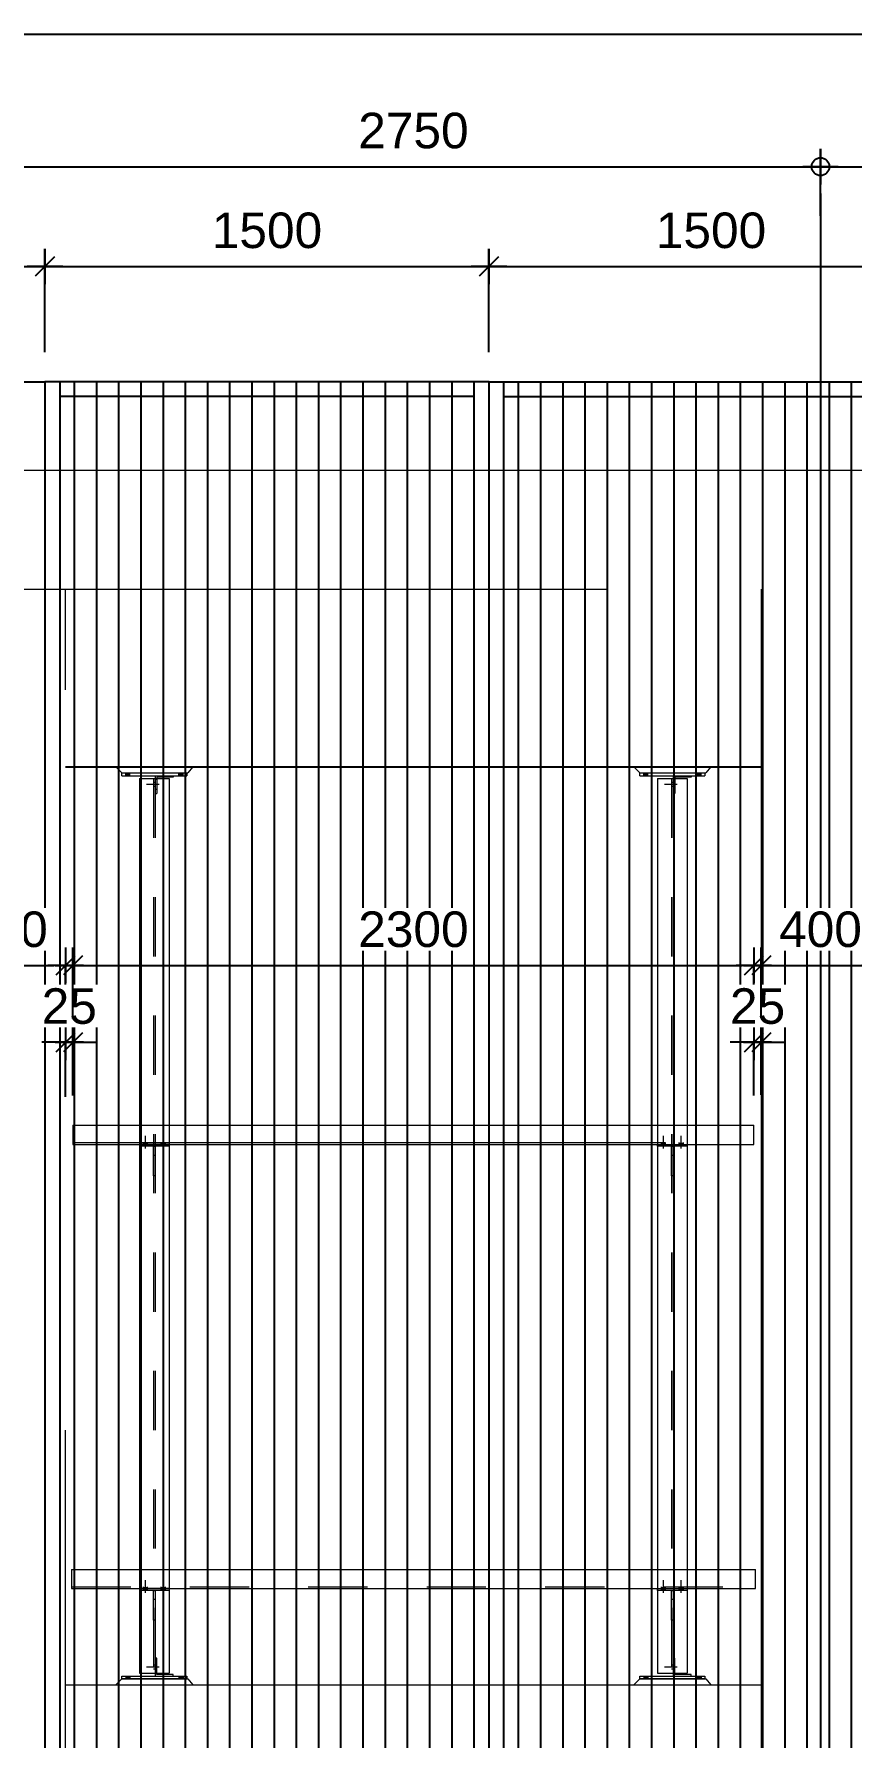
# Model space of a CAD drawing. Header units: millimetres. Extents: x 663313 to 1226001, y 1431724 to 1620898.
# Drawn here: x 1037845 to 1040608, y 1518376 to 1524129 of the extents above; entities that cross this region are included whole.
import ezdxf

# ---------------------------------------------------------------- set-up
doc = ezdxf.new("R2010")
doc.units = ezdxf.units.MM
for name, pattern in [('Grid Line', [22.225, 12.7, -3.175, 3.175, -3.175]), ('HIDDEN', [0.375, 0.25, -0.125]), ('XKITLINE00', [0]), ('XKITLINE02', [4, 2, -2])]:
    doc.linetypes.add(name, pattern=pattern)
doc.layers.add('000 - 0_HIDE_OBJ_FRAMING_DEF_SUB', color=7, linetype='Continuous', plot=False)
for name, color, linetype, lineweight in [('A-FLOR-E', 7, 'Continuous', 9), ('A-GENM', 7, 'Continuous', 9), ('Bolt', 7, 'Continuous', 0), ('Part', 7, 'Continuous', 0)]:
    doc.layers.add(name, color=color, linetype=linetype, lineweight=lineweight)
doc.styles.add('Arial', font='arial.ttf')
doc.dimstyles.new('Dim - 40 - Cen', dxfattribs={"dimscale": 0.04, "dimtxt": 3, "dimasz": 1, "dimexe": 0, "dimexo": 2.5, "dimgap": 1.5, "dimtad": 1, "dimdec": 0, "dimlfac": 1000, "dimzin": 1, "dimdsep": 46, "dimtxsty": 'Arial', "dimblk": 'CEN1', "dimcen": 0.09, "dimclrd": 7, "dimclre": 7, "dimclrt": 7, "dimadec": 0, "dimazin": 0, "dimtfac": 1, "dimtdec": 0, "dimtix": 1, "dimtofl": 0, "dimtmove": 2, "dimatfit": 3, "dimfxl": 1, "dimtfill": 1, "dimtfillclr": 256, "dimtolj": 1, "dimtzin": 0, "dimarcsym": 0})
doc.dimstyles.new('Dim - 40 - End', dxfattribs={"dimscale": 0.04, "dimtxt": 3, "dimasz": 1, "dimexe": 0, "dimexo": 2.5, "dimgap": 1.5, "dimtad": 1, "dimdec": 0, "dimlfac": 1000, "dimzin": 1, "dimdsep": 46, "dimtxsty": 'Arial', "dimblk": 'END', "dimcen": 0.09, "dimclrd": 7, "dimclre": 7, "dimclrt": 7, "dimadec": 0, "dimazin": 0, "dimtfac": 1, "dimtdec": 0, "dimtix": 1, "dimtofl": 0, "dimtmove": 2, "dimatfit": 3, "dimfxl": 1, "dimtfill": 1, "dimtfillclr": 256, "dimtolj": 1, "dimtzin": 0, "dimarcsym": 0})

# ---------------------------------------------------------------- blocks, each defined once
blk = doc.blocks.new('*A25783114')
at = {"layer": 'Part', "color": 7, "linetype": 'XKITLINE00', "lineweight": 0}
for p, q in [((216.579621, 132.384542), (218.779621, 132.384542)), ((216.579621, 132.284542), (216.579621, 132.384542)), ((218.779621, 132.384542), (218.779621, 132.284542)), ((218.779621, 132.284542), (216.579621, 132.284542))]:
    blk.add_line(p, q, dxfattribs=at)
blk = doc.blocks.new('*A25793115')
at = {"layer": 'Bolt'}
for points in [[(217.31, 135.335), (217.31, 135.395), (217.45, 135.395), (217.45, 135.335)], [(217.31, 135.275), (217.31, 135.335), (217.45, 135.335), (217.45, 135.275)], [(217.91, 135.335), (217.91, 135.395), (218.05, 135.395), (218.05, 135.335)], [(217.91, 135.275), (217.91, 135.335), (218.05, 135.335), (218.05, 135.275)]]:
    blk.add_hatch(color=7, dxfattribs=at).paths.add_polyline_path(points, flags=17)
at = {"layer": 'Bolt', "color": 7, "linetype": 'XKITLINE00', "lineweight": 0}
for p, q in [((217.31, 135.335), (217.31, 135.395)), ((217.31, 135.275), (217.31, 135.335)), ((217.38, 135.195), (217.38, 135.625)), ((217.45, 135.335), (217.45, 135.395)), ((217.45, 135.275), (217.45, 135.335)), ((217.91, 135.335), (217.91, 135.395)), ((217.91, 135.275), (217.91, 135.335)), ((217.98, 135.195), (217.98, 135.625)), ((218.05, 135.335), (218.05, 135.395)), ((218.05, 135.275), (218.05, 135.335))]:
    blk.add_line(p, q, dxfattribs=at)
blk = doc.blocks.new('*A25803116')
at = {"layer": 'Part', "color": 7, "linetype": 'XKITLINE00', "lineweight": 0}
for p, q in [((217.649621, 135.274542), (217.709621, 135.274542)), ((217.649621, 134.274542), (217.649621, 135.274542)), ((217.709621, 135.274542), (217.709621, 134.274542)), ((217.649621, 134.974542), (217.709621, 134.974542)), ((217.709621, 134.274542), (217.649621, 134.274542))]:
    blk.add_line(p, q, dxfattribs=at)
blk = doc.blocks.new('*A25813117')
at = {"layer": 'Part', "color": 7, "linetype": 'XKITLINE00', "lineweight": 0}
for p, q in [((217.179621, 135.334542), (217.179621, 135.274542)), ((218.179621, 135.274542), (217.179621, 135.274542)), ((218.179621, 135.334542), (218.179621, 135.274542))]:
    blk.add_line(p, q, dxfattribs=at)
at = {"layer": 'Part', "color": 7, "linetype": 'XKITLINE02', "lineweight": 0}
blk.add_line((218.179621, 135.334542), (217.179621, 135.334542), dxfattribs=at)
blk = doc.blocks.new('*A25823118')
at = {"layer": 'Bolt'}
for points in [[(217.31, 150.335), (217.31, 150.395), (217.45, 150.395), (217.45, 150.335)], [(217.31, 150.275), (217.31, 150.335), (217.45, 150.335), (217.45, 150.275)], [(217.91, 150.335), (217.91, 150.395), (218.05, 150.395), (218.05, 150.335)], [(217.91, 150.275), (217.91, 150.335), (218.05, 150.335), (218.05, 150.275)]]:
    blk.add_hatch(color=7, dxfattribs=at).paths.add_polyline_path(points, flags=17)
at = {"layer": 'Bolt', "color": 7, "linetype": 'XKITLINE00', "lineweight": 0}
for p, q in [((217.31, 150.335), (217.31, 150.395)), ((217.31, 150.275), (217.31, 150.335)), ((217.38, 150.195), (217.38, 150.625)), ((217.45, 150.335), (217.45, 150.395)), ((217.45, 150.275), (217.45, 150.335)), ((217.91, 150.335), (217.91, 150.395)), ((217.91, 150.275), (217.91, 150.335)), ((217.98, 150.195), (217.98, 150.625)), ((218.05, 150.335), (218.05, 150.395)), ((218.05, 150.275), (218.05, 150.335))]:
    blk.add_line(p, q, dxfattribs=at)
blk = doc.blocks.new('*A25833119')
at = {"layer": 'Part', "color": 7, "linetype": 'XKITLINE00', "lineweight": 0}
for p, q in [((217.649621, 150.274542), (217.709621, 150.274542)), ((217.649621, 149.274542), (217.649621, 150.274542)), ((217.709621, 150.274542), (217.709621, 149.274542)), ((217.649621, 149.974542), (217.709621, 149.974542)), ((217.709621, 149.274542), (217.649621, 149.274542))]:
    blk.add_line(p, q, dxfattribs=at)
blk = doc.blocks.new('*A25843120')
at = {"layer": 'Part', "color": 7, "linetype": 'XKITLINE00', "lineweight": 0}
for p, q in [((217.179621, 150.334542), (217.179621, 150.274542)), ((218.179621, 150.274542), (217.179621, 150.274542)), ((218.179621, 150.334542), (218.179621, 150.274542))]:
    blk.add_line(p, q, dxfattribs=at)
at = {"layer": 'Part', "color": 7, "linetype": 'XKITLINE02', "lineweight": 0}
blk.add_line((218.179621, 150.334542), (217.179621, 150.334542), dxfattribs=at)
blk = doc.blocks.new('*A25853121')
at = {"layer": 'Part', "color": 7, "linetype": 'XKITLINE02', "lineweight": 0}
for p, q in [((217.759621, 132.984542), (217.709621, 132.984542)), ((217.709621, 132.984542), (217.709621, 132.484542)), ((217.759621, 132.484542), (217.759621, 132.984542)), ((217.709621, 132.384542), (218.309621, 132.384542))]:
    blk.add_line(p, q, dxfattribs=at)
at = {"layer": 'Part', "color": 7, "linetype": 'XKITLINE00', "lineweight": 0}
for p, q in [((217.709621, 132.484542), (217.709621, 132.384542)), ((217.759621, 132.434542), (217.759621, 132.484542)), ((218.309621, 132.434542), (217.759621, 132.434542)), ((218.309621, 132.384542), (218.309621, 132.434542))]:
    blk.add_line(p, q, dxfattribs=at)
blk = doc.blocks.new('*A25863122')
at = {"layer": 'Bolt', "color": 7, "linetype": 'XKITLINE02', "lineweight": 0}
for p, q in [((217.838821, 132.684542), (217.409621, 132.684542)), ((217.709621, 132.754542), (217.649621, 132.754542)), ((217.709621, 132.614542), (217.649621, 132.614542)), ((217.759621, 132.854542), (217.709621, 132.854542)), ((217.759621, 132.514542), (217.709621, 132.514542))]:
    blk.add_line(p, q, dxfattribs=at)
blk = doc.blocks.new('*A25873123')
at = {"layer": 'Bolt'}
for points in [[(216.85, 132.385), (216.85, 132.285), (216.71, 132.285), (216.71, 132.385)], [(218.65, 132.385), (218.65, 132.285), (218.51, 132.285), (218.51, 132.385)]]:
    blk.add_hatch(color=7, dxfattribs=at).paths.add_polyline_path(points, flags=17)
at = {"layer": 'Bolt', "color": 7, "linetype": 'XKITLINE00', "lineweight": 0}
for p, q in [((216.71, 132.385), (216.71, 132.285)), ((216.78, 132.385), (216.78, 132.285)), ((216.85, 132.385), (216.85, 132.285)), ((218.51, 132.385), (218.51, 132.285)), ((218.58, 132.385), (218.58, 132.285)), ((218.65, 132.385), (218.65, 132.285))]:
    blk.add_line(p, q, dxfattribs=at)
blk = doc.blocks.new('*A25883124')
at = {"layer": 'Bolt'}
for points in [[(234.808, 135.335), (234.808, 135.395), (234.948, 135.395), (234.948, 135.335)], [(234.808, 135.275), (234.808, 135.335), (234.948, 135.335), (234.948, 135.275)], [(235.408, 135.335), (235.408, 135.395), (235.548, 135.395), (235.548, 135.335)], [(235.408, 135.275), (235.408, 135.335), (235.548, 135.335), (235.548, 135.275)]]:
    blk.add_hatch(color=7, dxfattribs=at).paths.add_polyline_path(points, flags=17)
at = {"layer": 'Bolt', "color": 7, "linetype": 'XKITLINE00', "lineweight": 0}
for p, q in [((234.808, 135.335), (234.808, 135.395)), ((234.808, 135.275), (234.808, 135.335)), ((234.878, 135.195), (234.878, 135.625)), ((234.948, 135.335), (234.948, 135.395)), ((234.948, 135.275), (234.948, 135.335)), ((235.408, 135.335), (235.408, 135.395)), ((235.408, 135.275), (235.408, 135.335)), ((235.478, 135.195), (235.478, 135.625)), ((235.548, 135.335), (235.548, 135.395)), ((235.548, 135.275), (235.548, 135.335))]:
    blk.add_line(p, q, dxfattribs=at)
blk = doc.blocks.new('*A25893125')
at = {"layer": 'Part', "color": 7, "linetype": 'XKITLINE00', "lineweight": 0}
for p, q in [((235.148368, 135.274542), (235.208368, 135.274542)), ((235.148368, 134.274542), (235.148368, 135.274542)), ((235.208368, 135.274542), (235.208368, 134.274542)), ((235.148368, 134.974542), (235.208368, 134.974542)), ((235.208368, 134.274542), (235.148368, 134.274542))]:
    blk.add_line(p, q, dxfattribs=at)
blk = doc.blocks.new('*A25903126')
at = {"layer": 'Part', "color": 7, "linetype": 'XKITLINE00', "lineweight": 0}
for p, q in [((234.678368, 135.274542), (234.678368, 135.334542)), ((235.678368, 135.274542), (234.678368, 135.274542)), ((235.678368, 135.334542), (235.678368, 135.274542))]:
    blk.add_line(p, q, dxfattribs=at)
at = {"layer": 'Part', "color": 7, "linetype": 'XKITLINE02', "lineweight": 0}
blk.add_line((234.678368, 135.334542), (235.678368, 135.334542), dxfattribs=at)
blk = doc.blocks.new('*A25913127')
at = {"layer": 'Bolt'}
for points in [[(234.808, 150.335), (234.808, 150.395), (234.948, 150.395), (234.948, 150.335)], [(234.808, 150.275), (234.808, 150.335), (234.948, 150.335), (234.948, 150.275)], [(235.408, 150.335), (235.408, 150.395), (235.548, 150.395), (235.548, 150.335)], [(235.408, 150.275), (235.408, 150.335), (235.548, 150.335), (235.548, 150.275)]]:
    blk.add_hatch(color=7, dxfattribs=at).paths.add_polyline_path(points, flags=17)
at = {"layer": 'Bolt', "color": 7, "linetype": 'XKITLINE00', "lineweight": 0}
for p, q in [((234.808, 150.335), (234.808, 150.395)), ((234.808, 150.275), (234.808, 150.335)), ((234.878, 150.195), (234.878, 150.625)), ((234.948, 150.335), (234.948, 150.395)), ((234.948, 150.275), (234.948, 150.335)), ((235.408, 150.335), (235.408, 150.395)), ((235.408, 150.275), (235.408, 150.335)), ((235.478, 150.195), (235.478, 150.625)), ((235.548, 150.335), (235.548, 150.395)), ((235.548, 150.275), (235.548, 150.335))]:
    blk.add_line(p, q, dxfattribs=at)
blk = doc.blocks.new('*A25923128')
at = {"layer": 'Part', "color": 7, "linetype": 'XKITLINE00', "lineweight": 0}
for p, q in [((235.148368, 150.274542), (235.208368, 150.274542)), ((235.148368, 149.274542), (235.148368, 150.274542)), ((235.208368, 150.274542), (235.208368, 149.274542)), ((235.148368, 149.974542), (235.208368, 149.974542)), ((235.208368, 149.274542), (235.148368, 149.274542))]:
    blk.add_line(p, q, dxfattribs=at)
blk = doc.blocks.new('*A25933129')
at = {"layer": 'Part', "color": 7, "linetype": 'XKITLINE00', "lineweight": 0}
for p, q in [((234.678368, 150.274542), (234.678368, 150.334542)), ((235.678368, 150.274542), (234.678368, 150.274542)), ((235.678368, 150.334542), (235.678368, 150.274542))]:
    blk.add_line(p, q, dxfattribs=at)
at = {"layer": 'Part', "color": 7, "linetype": 'XKITLINE02', "lineweight": 0}
blk.add_line((234.678368, 150.334542), (235.678368, 150.334542), dxfattribs=at)
blk = doc.blocks.new('*A25943130')
at = {"layer": 'Part', "color": 7, "linetype": 'XKITLINE00', "lineweight": 0}
for p, q in [((234.078368, 132.384542), (236.278368, 132.384542)), ((234.078368, 132.284542), (234.078368, 132.384542)), ((236.278368, 132.384542), (236.278368, 132.284542)), ((236.278368, 132.284542), (234.078368, 132.284542))]:
    blk.add_line(p, q, dxfattribs=at)
blk = doc.blocks.new('*A25953131')
at = {"layer": 'Part', "color": 7, "linetype": 'XKITLINE02', "lineweight": 0}
for p, q in [((235.258368, 132.984542), (235.208368, 132.984542)), ((235.208368, 132.984542), (235.208368, 132.484542)), ((235.258368, 132.484542), (235.258368, 132.984542)), ((235.208368, 132.384542), (235.808368, 132.384542))]:
    blk.add_line(p, q, dxfattribs=at)
at = {"layer": 'Part', "color": 7, "linetype": 'XKITLINE00', "lineweight": 0}
for p, q in [((235.208368, 132.484542), (235.208368, 132.384542)), ((235.258368, 132.434542), (235.258368, 132.484542)), ((235.808368, 132.434542), (235.258368, 132.434542)), ((235.808368, 132.384542), (235.808368, 132.434542))]:
    blk.add_line(p, q, dxfattribs=at)
blk = doc.blocks.new('*A25963132')
at = {"layer": 'Bolt', "color": 7, "linetype": 'XKITLINE02', "lineweight": 0}
for p, q in [((235.337568, 132.684542), (234.908368, 132.684542)), ((235.208368, 132.754542), (235.148368, 132.754542)), ((235.208368, 132.614542), (235.148368, 132.614542)), ((235.258368, 132.854542), (235.208368, 132.854542)), ((235.258368, 132.514542), (235.208368, 132.514542))]:
    blk.add_line(p, q, dxfattribs=at)
blk = doc.blocks.new('*A25973133')
at = {"layer": 'Bolt'}
for points in [[(234.348, 132.385), (234.348, 132.285), (234.208, 132.285), (234.208, 132.385)], [(236.148, 132.385), (236.148, 132.285), (236.008, 132.285), (236.008, 132.385)]]:
    blk.add_hatch(color=7, dxfattribs=at).paths.add_polyline_path(points, flags=17)
at = {"layer": 'Bolt', "color": 7, "linetype": 'XKITLINE00', "lineweight": 0}
for p, q in [((234.208, 132.385), (234.208, 132.285)), ((234.278, 132.385), (234.278, 132.285)), ((234.348, 132.385), (234.348, 132.285)), ((236.008, 132.385), (236.008, 132.285)), ((236.078, 132.385), (236.078, 132.285)), ((236.148, 132.385), (236.148, 132.285))]:
    blk.add_line(p, q, dxfattribs=at)
blk = doc.blocks.new('*A26033139')
at = {"layer": 'Part', "color": 7, "linetype": 'XKITLINE00', "lineweight": 0}
for p, q in [((216.579621, 162.784542), (216.579621, 162.884542)), ((216.579621, 162.884542), (218.779621, 162.884542)), ((218.779621, 162.884542), (218.779621, 162.784542)), ((216.579621, 162.784542), (218.779621, 162.784542))]:
    blk.add_line(p, q, dxfattribs=at)
blk = doc.blocks.new('*A26043140')
at = {"layer": 'Part', "color": 7, "linetype": 'XKITLINE00', "lineweight": 0}
for p, q in [((216.379621, 163.084542), (216.579621, 162.884542)), ((216.579621, 162.884542), (218.809621, 162.884542)), ((218.979621, 163.084542), (218.809621, 162.884542))]:
    blk.add_line(p, q, dxfattribs=at)
at = {"layer": 'Part', "color": 7, "linetype": 'XKITLINE02', "lineweight": 0}
blk.add_line((218.979621, 163.084542), (216.379621, 163.084542), dxfattribs=at)
blk = doc.blocks.new('*A26053141')
at = {"layer": 'Part', "color": 7, "linetype": 'XKITLINE00', "lineweight": 0}
for p, q in [((217.709621, 162.784542), (217.709621, 162.684542)), ((218.309621, 162.734542), (217.759621, 162.734542)), ((217.759621, 162.734542), (217.759621, 162.684542)), ((218.309621, 162.784542), (218.309621, 162.734542))]:
    blk.add_line(p, q, dxfattribs=at)
at = {"layer": 'Part', "color": 7, "linetype": 'XKITLINE02', "lineweight": 0}
for p, q in [((217.709621, 162.784542), (218.309621, 162.784542)), ((217.709621, 162.684542), (217.709621, 162.184542)), ((217.759621, 162.684542), (217.759621, 162.184542)), ((217.709621, 162.184542), (217.759621, 162.184542))]:
    blk.add_line(p, q, dxfattribs=at)
blk = doc.blocks.new('*A26063142')
at = {"layer": 'Bolt', "color": 7, "linetype": 'XKITLINE02', "lineweight": 0}
for p, q in [((217.838821, 162.484542), (217.409621, 162.484542)), ((217.709621, 162.554542), (217.649621, 162.554542)), ((217.709621, 162.414542), (217.649621, 162.414542)), ((217.759621, 162.654542), (217.709621, 162.654542)), ((217.759621, 162.314542), (217.709621, 162.314542))]:
    blk.add_line(p, q, dxfattribs=at)
blk = doc.blocks.new('*A26073143')
at = {"layer": 'Bolt'}
for points in [[(216.85, 162.885), (216.85, 162.785), (216.71, 162.785), (216.71, 162.885)], [(218.65, 162.885), (218.65, 162.785), (218.51, 162.785), (218.51, 162.885)]]:
    blk.add_hatch(color=7, dxfattribs=at).paths.add_polyline_path(points, flags=17)
at = {"layer": 'Bolt', "color": 7, "linetype": 'XKITLINE00', "lineweight": 0}
for p, q in [((216.71, 162.785), (216.71, 162.885)), ((216.78, 162.785), (216.78, 162.885)), ((216.85, 162.785), (216.85, 162.885)), ((218.51, 162.785), (218.51, 162.885)), ((218.58, 162.785), (218.58, 162.885)), ((218.65, 162.785), (218.65, 162.885))]:
    blk.add_line(p, q, dxfattribs=at)
blk = doc.blocks.new('*A26083144')
at = {"layer": 'Part', "color": 7, "linetype": 'XKITLINE00', "lineweight": 0}
for p, q in [((234.078368, 162.784542), (234.078368, 162.884542)), ((234.078368, 162.884542), (236.278368, 162.884542)), ((236.278368, 162.884542), (236.278368, 162.784542)), ((234.078368, 162.784542), (236.278368, 162.784542))]:
    blk.add_line(p, q, dxfattribs=at)
blk = doc.blocks.new('*A26093145')
at = {"layer": 'Part', "color": 7, "linetype": 'XKITLINE00', "lineweight": 0}
for p, q in [((233.878368, 163.084542), (234.078368, 162.884542)), ((234.078368, 162.884542), (236.308368, 162.884542)), ((236.478368, 163.084542), (236.308368, 162.884542))]:
    blk.add_line(p, q, dxfattribs=at)
at = {"layer": 'Part', "color": 7, "linetype": 'XKITLINE02', "lineweight": 0}
blk.add_line((236.478368, 163.084542), (233.878368, 163.084542), dxfattribs=at)
blk = doc.blocks.new('*A26103146')
at = {"layer": 'Part', "color": 7, "linetype": 'XKITLINE00', "lineweight": 0}
for p, q in [((235.208368, 162.784542), (235.208368, 162.684542)), ((235.808368, 162.734542), (235.258368, 162.734542)), ((235.258368, 162.734542), (235.258368, 162.684542)), ((235.808368, 162.784542), (235.808368, 162.734542))]:
    blk.add_line(p, q, dxfattribs=at)
at = {"layer": 'Part', "color": 7, "linetype": 'XKITLINE02', "lineweight": 0}
for p, q in [((235.208368, 162.784542), (235.808368, 162.784542)), ((235.208368, 162.684542), (235.208368, 162.184542)), ((235.258368, 162.684542), (235.258368, 162.184542)), ((235.208368, 162.184542), (235.258368, 162.184542))]:
    blk.add_line(p, q, dxfattribs=at)
blk = doc.blocks.new('*A26113147')
at = {"layer": 'Bolt', "color": 7, "linetype": 'XKITLINE02', "lineweight": 0}
for p, q in [((235.337568, 162.484542), (234.908368, 162.484542)), ((235.208368, 162.554542), (235.148368, 162.554542)), ((235.208368, 162.414542), (235.148368, 162.414542)), ((235.258368, 162.654542), (235.208368, 162.654542)), ((235.258368, 162.314542), (235.208368, 162.314542))]:
    blk.add_line(p, q, dxfattribs=at)
blk = doc.blocks.new('*A26123148')
at = {"layer": 'Bolt'}
for points in [[(234.348, 162.885), (234.348, 162.785), (234.208, 162.785), (234.208, 162.885)], [(236.148, 162.885), (236.148, 162.785), (236.008, 162.785), (236.008, 162.885)]]:
    blk.add_hatch(color=7, dxfattribs=at).paths.add_polyline_path(points, flags=17)
at = {"layer": 'Bolt', "color": 7, "linetype": 'XKITLINE00', "lineweight": 0}
for p, q in [((234.208, 162.785), (234.208, 162.885)), ((234.278, 162.785), (234.278, 162.885)), ((234.348, 162.785), (234.348, 162.885)), ((236.008, 162.785), (236.008, 162.885)), ((236.078, 162.785), (236.078, 162.885)), ((236.148, 162.785), (236.148, 162.885))]:
    blk.add_line(p, q, dxfattribs=at)
blk = doc.blocks.new('*A26243152')
at = {"layer": 'Part', "color": 7, "linetype": 'XKITLINE00', "lineweight": 0}
for p, q in [((214.879556, 135.984542), (214.879556, 135.334542)), ((214.879556, 135.984542), (237.979559, 135.984542)), ((237.979559, 135.334542), (237.979559, 135.984542)), ((214.879556, 135.334542), (237.979559, 135.334542))]:
    blk.add_line(p, q, dxfattribs=at)
at = {"layer": 'Part', "color": 7, "linetype": 'XKITLINE02', "lineweight": 0}
blk.add_line((214.879556, 135.394542), (237.979559, 135.394542), dxfattribs=at)
blk = doc.blocks.new('*A26593184')
at = {"layer": 'Part', "color": 7, "linetype": 'XKITLINE00', "lineweight": 0}
for p, q in [((234.678368, 162.684542), (235.678368, 162.684542)), ((234.678368, 162.684542), (234.678368, 150.984542)), ((235.678368, 162.684542), (235.678368, 150.984542)), ((234.678368, 150.274542), (234.678368, 135.984542)), ((235.678368, 150.274542), (235.678368, 135.984542)), ((234.678368, 135.274542), (234.678368, 132.484542)), ((235.678368, 135.274542), (235.678368, 132.484542)), ((234.678368, 132.484542), (235.678368, 132.484542))]:
    blk.add_line(p, q, dxfattribs=at)
at = {"layer": 'Part', "color": 7, "linetype": 'XKITLINE02', "lineweight": 0}
for p, q in [((235.148368, 162.684542), (235.148368, 132.484542)), ((235.208368, 162.684542), (235.208368, 132.484542)), ((234.678368, 150.984542), (234.678368, 150.274542)), ((235.678368, 150.984542), (235.678368, 150.274542)), ((234.678368, 135.984542), (234.678368, 135.274542)), ((235.678368, 135.984542), (235.678368, 135.274542))]:
    blk.add_line(p, q, dxfattribs=at)
blk = doc.blocks.new('*A26603185')
at = {"layer": 'Part', "color": 7, "linetype": 'XKITLINE00', "lineweight": 0}
for p, q in [((217.179621, 162.684542), (218.179621, 162.684542)), ((217.179621, 162.684542), (217.179621, 150.984542)), ((218.179621, 162.684542), (218.179621, 150.984542)), ((217.179621, 150.274542), (217.179621, 135.984542)), ((218.179621, 150.274542), (218.179621, 135.984542)), ((217.179621, 135.274542), (217.179621, 132.484542)), ((218.179621, 135.274542), (218.179621, 132.484542)), ((217.179621, 132.484542), (218.179621, 132.484542))]:
    blk.add_line(p, q, dxfattribs=at)
at = {"layer": 'Part', "color": 7, "linetype": 'XKITLINE02', "lineweight": 0}
for p, q in [((217.649621, 162.684542), (217.649621, 132.484542)), ((217.709621, 162.684542), (217.709621, 132.484542)), ((217.179621, 150.984542), (217.179621, 150.274542)), ((218.179621, 150.984542), (218.179621, 150.274542)), ((217.179621, 135.984542), (217.179621, 135.274542)), ((218.179621, 135.984542), (218.179621, 135.274542))]:
    blk.add_line(p, q, dxfattribs=at)
blk = doc.blocks.new('*A26613186')
at = {"layer": 'Part', "color": 7, "linetype": 'XKITLINE00', "lineweight": 0}
for p, q in [((216.579621, 132.284542), (216.379621, 132.084542)), ((216.579621, 132.284542), (218.809621, 132.284542)), ((218.809621, 132.284542), (218.979621, 132.084542))]:
    blk.add_line(p, q, dxfattribs=at)
at = {"layer": 'Part', "color": 7, "linetype": 'XKITLINE02', "lineweight": 0}
blk.add_line((216.379621, 132.084542), (218.979621, 132.084542), dxfattribs=at)
blk = doc.blocks.new('*A26733198')
at = {"layer": 'Part', "color": 7, "linetype": 'XKITLINE00', "lineweight": 0}
for p, q in [((234.078368, 132.284542), (233.878368, 132.084542)), ((234.078368, 132.284542), (236.308368, 132.284542)), ((236.308368, 132.284542), (236.478368, 132.084542))]:
    blk.add_line(p, q, dxfattribs=at)
at = {"layer": 'Part', "color": 7, "linetype": 'XKITLINE02', "lineweight": 0}
blk.add_line((233.878368, 132.084542), (236.478368, 132.084542), dxfattribs=at)
blk = doc.blocks.new('GM_Louver Grill Vertical Z1 - Z Profile-20899003-ENT 4 ELE-2 sheet')
at = {"layer": '000 - 0_HIDE_OBJ_FRAMING_DEF_SUB', "color": 7}
blk.add_line((-150989.205017, 106810), (-150989.205017, 115350), dxfattribs=at)
blk = doc.blocks.new('5')
at = {"layer": '000 - 0_HIDE_OBJ_FRAMING_DEF_SUB', "color": 7}
for p, q in [((1842500.1, 115350), (1842500.1, 106810)), ((1843900.1, 106810), (1843900.1, 115350)), ((1844000.1, 106810), (1844000.1, 115350)), ((1843900.1, 115300), (1842500.1, 115300)), ((1844000.1, 115300), (1845400.1, 115300))]:
    blk.add_line(p, q, dxfattribs=at)
for points in [[(1840949.6, 115350), (1842449.6, 115350), (1842449.6, 106810), (1840949.6, 106810)], [(1843950.1, 115350), (1842450.1, 115350), (1842450.1, 106810), (1843950.1, 106810)], [(1843950.1, 115350), (1845450.1, 115350), (1845450.1, 106810), (1843950.1, 106810)]]:
    blk.add_lwpolyline(points, close=True, dxfattribs=at)
at = {"layer": 'A-GENM', "color": 7}
for p in [(1993539.3, 0), (1993614.3, 0), (1993689.3, 0), (1993764.3, 0), (1993839.3, 0), (1993914.3, 0), (1993989.3, 0), (1994064.3, 0), (1994139.3, 0), (1994214.3, 0), (1994289.3, 0), (1994364.3, 0), (1994439.3, 0), (1994514.3, 0), (1994589.3, 0), (1994664.3, 0), (1994739.3, 0), (1994814.3, 0), (1995039.3, 0), (1995114.3, 0), (1995189.3, 0), (1995264.3, 0), (1995339.3, 0), (1995414.3, 0), (1995489.3, 0), (1995564.3, 0), (1995639.3, 0), (1995714.3, 0), (1995789.3, 0), (1995864.3, 0), (1995939.3, 0), (1996014.3, 0), (1996089.3, 0), (1996164.3, 0)]:
    blk.add_blockref('GM_Louver Grill Vertical Z1 - Z Profile-20899003-ENT 4 ELE-2 sheet', p, dxfattribs=at)
blk = doc.blocks.new('CEN1')
at = {"color": 7}
for p, q in [((0, 1.5), (0, -1.5)), ((1.5, 0), (-1.5, 0))]:
    blk.add_line(p, q, dxfattribs=at)
blk.add_circle((0, 0), 0.75, dxfattribs=at)
blk = doc.blocks.new('*D5082')
at = {"layer": '000 - 0_HIDE_OBJ_FRAMING_DEF_SUB', "color": 7, "lineweight": -2, "transparency": 16777216}
for p, q in [((3.9543, 9.9124), (3.9543, 10.174)), ((3.9943, 10.174), (15.0143, 10.174)), ((15.0543, 9.9124), (15.0543, 10.174))]:
    blk.add_line(p, q, dxfattribs=at)
at = {"layer": 'Defpoints', "color": 7, "transparency": 16777216}
for p in [(15.0543, 10.174), (3.9543, 9.8124), (15.0543, 9.8124)]:
    blk.add_point(p, dxfattribs=at)
at = {"layer": '000 - 0_HIDE_OBJ_FRAMING_DEF_SUB', "color": 7, "lineweight": -2, "transparency": 16777216, "xscale": 0.04, "yscale": 0.04, "zscale": 0.04, "rotation": 180}
blk.add_blockref('CEN1', (3.9543, 10.174), dxfattribs=at)
at = {"layer": '000 - 0_HIDE_OBJ_FRAMING_DEF_SUB', "color": 7, "lineweight": -2, "transparency": 16777216, "xscale": 0.04, "yscale": 0.04, "zscale": 0.04}
blk.add_blockref('CEN1', (15.0543, 10.174), dxfattribs=at)
at = {"layer": '000 - 0_HIDE_OBJ_FRAMING_DEF_SUB', "color": 7, "transparency": 16777216, "insert": (9.5043, 10.2952), "char_height": 0.12, "attachment_point": 5, "style": 'Arial', "bg_fill": 3, "box_fill_scale": 1.1, "bg_fill_color": 256, "bg_fill_true_color": 13158600, "bg_fill_transparency": 0}
blk.add_mtext('\\A1;11100', dxfattribs=at)
blk = doc.blocks.new('*D5086')
at = {"layer": '000 - 0_HIDE_OBJ_FRAMING_DEF_SUB', "color": 7, "lineweight": -2, "transparency": 16777216}
for p, q in [((5.8043, 9.5547), (5.8043, 9.7262)), ((5.8443, 9.7262), (8.5143, 9.7262)), ((8.5543, 9.5598), (8.5543, 9.7262))]:
    blk.add_line(p, q, dxfattribs=at)
at = {"layer": 'Defpoints', "color": 7, "transparency": 16777216}
for p in [(8.5543, 9.7262), (5.8043, 9.4547), (8.5543, 9.4598)]:
    blk.add_point(p, dxfattribs=at)
at = {"layer": '000 - 0_HIDE_OBJ_FRAMING_DEF_SUB', "color": 7, "lineweight": -2, "transparency": 16777216, "xscale": 0.04, "yscale": 0.04, "zscale": 0.04, "rotation": 180}
blk.add_blockref('CEN1', (5.8043, 9.7262), dxfattribs=at)
at = {"layer": '000 - 0_HIDE_OBJ_FRAMING_DEF_SUB', "color": 7, "lineweight": -2, "transparency": 16777216, "xscale": 0.04, "yscale": 0.04, "zscale": 0.04}
blk.add_blockref('CEN1', (8.5543, 9.7262), dxfattribs=at)
at = {"layer": '000 - 0_HIDE_OBJ_FRAMING_DEF_SUB', "color": 7, "transparency": 16777216, "insert": (7.1793, 9.8475), "char_height": 0.12, "attachment_point": 5, "style": 'Arial', "bg_fill": 3, "box_fill_scale": 1.1, "bg_fill_color": 256, "bg_fill_true_color": 13158600, "bg_fill_transparency": 0}
blk.add_mtext('\\A1;2750', dxfattribs=at)
blk = doc.blocks.new('*D5087')
at = {"layer": '000 - 0_HIDE_OBJ_FRAMING_DEF_SUB', "color": 7, "lineweight": -2, "transparency": 16777216}
for p, q in [((8.5543, 9.5598), (8.5543, 9.7262)), ((8.5943, 9.7262), (10.5443, 9.7262)), ((10.5843, 9.469), (10.5843, 9.7262))]:
    blk.add_line(p, q, dxfattribs=at)
at = {"layer": 'Defpoints', "color": 7, "transparency": 16777216}
for p in [(10.5843, 9.7262), (8.5543, 9.4598), (10.5843, 9.369)]:
    blk.add_point(p, dxfattribs=at)
at = {"layer": '000 - 0_HIDE_OBJ_FRAMING_DEF_SUB', "color": 7, "lineweight": -2, "transparency": 16777216, "xscale": 0.04, "yscale": 0.04, "zscale": 0.04, "rotation": 180}
blk.add_blockref('CEN1', (8.5543, 9.7262), dxfattribs=at)
at = {"layer": '000 - 0_HIDE_OBJ_FRAMING_DEF_SUB', "color": 7, "lineweight": -2, "transparency": 16777216, "xscale": 0.04, "yscale": 0.04, "zscale": 0.04}
blk.add_blockref('CEN1', (10.5843, 9.7262), dxfattribs=at)
at = {"layer": '000 - 0_HIDE_OBJ_FRAMING_DEF_SUB', "color": 7, "transparency": 16777216, "insert": (9.5693, 9.8475), "char_height": 0.12, "attachment_point": 5, "style": 'Arial', "bg_fill": 3, "box_fill_scale": 1.1, "bg_fill_color": 256, "bg_fill_true_color": 13158600, "bg_fill_transparency": 0}
blk.add_mtext('\\A1;2030', dxfattribs=at)
blk = doc.blocks.new('END')
at = {"color": 7}
for p, q in [((0, 1.5), (0, -1.5)), ((1.5, 0), (-1.5, 0)), ((-0.8, -0.8), (0.8, 0.8))]:
    blk.add_line(p, q, dxfattribs=at)
blk = doc.blocks.new('*D5090')
at = {"layer": '000 - 0_HIDE_OBJ_FRAMING_DEF_SUB', "color": 7, "lineweight": -2, "transparency": 16777216}
for p, q in [((5.6043, 6.851), (5.6043, 7.0294)), ((5.6443, 7.0294), (5.9643, 7.0294)), ((6.0043, 6.8446), (6.0043, 7.0294))]:
    blk.add_line(p, q, dxfattribs=at)
at = {"layer": 'Defpoints', "color": 7, "transparency": 16777216}
for p in [(6.0043, 7.0294), (5.6043, 6.751), (6.0043, 6.7446)]:
    blk.add_point(p, dxfattribs=at)
at = {"layer": '000 - 0_HIDE_OBJ_FRAMING_DEF_SUB', "color": 7, "lineweight": -2, "transparency": 16777216, "xscale": 0.04, "yscale": 0.04, "zscale": 0.04, "rotation": 180}
blk.add_blockref('END', (5.6043, 7.0294), dxfattribs=at)
at = {"layer": '000 - 0_HIDE_OBJ_FRAMING_DEF_SUB', "color": 7, "lineweight": -2, "transparency": 16777216, "xscale": 0.04, "yscale": 0.04, "zscale": 0.04}
blk.add_blockref('END', (6.0043, 7.0294), dxfattribs=at)
at = {"layer": '000 - 0_HIDE_OBJ_FRAMING_DEF_SUB', "color": 7, "transparency": 16777216, "insert": (5.8043, 7.1506), "char_height": 0.12, "attachment_point": 5, "style": 'Arial', "bg_fill": 3, "box_fill_scale": 1.1, "bg_fill_color": 256, "bg_fill_true_color": 13158600, "bg_fill_transparency": 0}
blk.add_mtext('\\A1;400', dxfattribs=at)
blk = doc.blocks.new('*D3643')
at = {"layer": '000 - 0_HIDE_OBJ_FRAMING_DEF_SUB', "color": 7, "lineweight": -2, "transparency": 16777216}
for p, q in [((5.9643, 6.7699), (5.9243, 6.7699)), ((6.0043, 6.5851), (6.0043, 6.7699)), ((6.0293, 6.59), (6.0293, 6.7699)), ((6.0693, 6.7699), (6.1093, 6.7699))]:
    blk.add_line(p, q, dxfattribs=at)
at = {"layer": 'Defpoints', "color": 7, "transparency": 16777216}
for p in [(6.0293, 6.7699), (6.0043, 6.4851), (6.0293, 6.49)]:
    blk.add_point(p, dxfattribs=at)
at = {"layer": '000 - 0_HIDE_OBJ_FRAMING_DEF_SUB', "color": 7, "lineweight": -2, "transparency": 16777216, "xscale": 0.04, "yscale": 0.04, "zscale": 0.04}
blk.add_blockref('END', (6.0043, 6.7699), dxfattribs=at)
at = {"layer": '000 - 0_HIDE_OBJ_FRAMING_DEF_SUB', "color": 7, "lineweight": -2, "transparency": 16777216, "xscale": 0.04, "yscale": 0.04, "zscale": 0.04, "rotation": 180}
blk.add_blockref('END', (6.0293, 6.7699), dxfattribs=at)
at = {"layer": '000 - 0_HIDE_OBJ_FRAMING_DEF_SUB', "color": 7, "transparency": 16777216, "insert": (6.0168, 6.8912), "char_height": 0.12, "attachment_point": 5, "style": 'Arial', "bg_fill": 3, "box_fill_scale": 1.1, "bg_fill_color": 256, "bg_fill_true_color": 13158600, "bg_fill_transparency": 0}
blk.add_mtext('\\A1;25', dxfattribs=at)
blk = doc.blocks.new('*D5091')
at = {"layer": '000 - 0_HIDE_OBJ_FRAMING_DEF_SUB', "color": 7, "lineweight": -2, "transparency": 16777216}
for p, q in [((6.0293, 6.8495), (6.0293, 7.0294)), ((6.0693, 7.0294), (8.2893, 7.0294)), ((8.3293, 6.8495), (8.3293, 7.0294))]:
    blk.add_line(p, q, dxfattribs=at)
at = {"layer": 'Defpoints', "color": 7, "transparency": 16777216}
for p in [(8.3293, 7.0294), (6.0293, 6.7495), (8.3293, 6.7495)]:
    blk.add_point(p, dxfattribs=at)
at = {"layer": '000 - 0_HIDE_OBJ_FRAMING_DEF_SUB', "color": 7, "lineweight": -2, "transparency": 16777216, "xscale": 0.04, "yscale": 0.04, "zscale": 0.04, "rotation": 180}
blk.add_blockref('END', (6.0293, 7.0294), dxfattribs=at)
at = {"layer": '000 - 0_HIDE_OBJ_FRAMING_DEF_SUB', "color": 7, "lineweight": -2, "transparency": 16777216, "xscale": 0.04, "yscale": 0.04, "zscale": 0.04}
blk.add_blockref('END', (8.3293, 7.0294), dxfattribs=at)
at = {"layer": '000 - 0_HIDE_OBJ_FRAMING_DEF_SUB', "color": 7, "transparency": 16777216, "insert": (7.1793, 7.1507), "char_height": 0.12, "attachment_point": 5, "style": 'Arial', "bg_fill": 3, "box_fill_scale": 1.1, "bg_fill_color": 256, "bg_fill_true_color": 13158600, "bg_fill_transparency": 0}
blk.add_mtext('\\A1;2300', dxfattribs=at)
blk = doc.blocks.new('*D3644')
at = {"layer": '000 - 0_HIDE_OBJ_FRAMING_DEF_SUB', "color": 7, "lineweight": -2, "transparency": 16777216}
for p, q in [((8.2893, 6.7699), (8.2493, 6.7699)), ((8.3293, 6.59), (8.3293, 6.7699)), ((8.3543, 6.5928), (8.3543, 6.7699)), ((8.3943, 6.7699), (8.4343, 6.7699))]:
    blk.add_line(p, q, dxfattribs=at)
at = {"layer": 'Defpoints', "color": 7, "transparency": 16777216}
for p in [(8.3543, 6.7699), (8.3293, 6.49), (8.3543, 6.4928)]:
    blk.add_point(p, dxfattribs=at)
at = {"layer": '000 - 0_HIDE_OBJ_FRAMING_DEF_SUB', "color": 7, "lineweight": -2, "transparency": 16777216, "xscale": 0.04, "yscale": 0.04, "zscale": 0.04}
blk.add_blockref('END', (8.3293, 6.7699), dxfattribs=at)
at = {"layer": '000 - 0_HIDE_OBJ_FRAMING_DEF_SUB', "color": 7, "lineweight": -2, "transparency": 16777216, "xscale": 0.04, "yscale": 0.04, "zscale": 0.04, "rotation": 180}
blk.add_blockref('END', (8.3543, 6.7699), dxfattribs=at)
at = {"layer": '000 - 0_HIDE_OBJ_FRAMING_DEF_SUB', "color": 7, "transparency": 16777216, "insert": (8.3418, 6.8912), "char_height": 0.12, "attachment_point": 5, "style": 'Arial', "bg_fill": 3, "box_fill_scale": 1.1, "bg_fill_color": 256, "bg_fill_true_color": 13158600, "bg_fill_transparency": 0}
blk.add_mtext('\\A1;25', dxfattribs=at)
blk = doc.blocks.new('*D5092')
at = {"layer": '000 - 0_HIDE_OBJ_FRAMING_DEF_SUB', "color": 7, "lineweight": -2, "transparency": 16777216}
for p, q in [((8.3543, 6.8523), (8.3543, 7.0294)), ((8.3943, 7.0294), (8.7143, 7.0294)), ((8.7543, 6.8755), (8.7543, 7.0294))]:
    blk.add_line(p, q, dxfattribs=at)
at = {"layer": 'Defpoints', "color": 7, "transparency": 16777216}
for p in [(8.7543, 7.0294), (8.3543, 6.7523), (8.7543, 6.7755)]:
    blk.add_point(p, dxfattribs=at)
at = {"layer": '000 - 0_HIDE_OBJ_FRAMING_DEF_SUB', "color": 7, "lineweight": -2, "transparency": 16777216, "xscale": 0.04, "yscale": 0.04, "zscale": 0.04, "rotation": 180}
blk.add_blockref('END', (8.3543, 7.0294), dxfattribs=at)
at = {"layer": '000 - 0_HIDE_OBJ_FRAMING_DEF_SUB', "color": 7, "lineweight": -2, "transparency": 16777216, "xscale": 0.04, "yscale": 0.04, "zscale": 0.04}
blk.add_blockref('END', (8.7543, 7.0294), dxfattribs=at)
at = {"layer": '000 - 0_HIDE_OBJ_FRAMING_DEF_SUB', "color": 7, "transparency": 16777216, "insert": (8.5543, 7.1506), "char_height": 0.12, "attachment_point": 5, "style": 'Arial', "bg_fill": 3, "box_fill_scale": 1.1, "bg_fill_color": 256, "bg_fill_true_color": 13158600, "bg_fill_transparency": 0}
blk.add_mtext('\\A1;400', dxfattribs=at)
blk = doc.blocks.new('*D5111')
at = {"layer": '000 - 0_HIDE_OBJ_FRAMING_DEF_SUB', "color": 7, "lineweight": -2, "transparency": 16777216}
for p, q in [((4.434, 9.1), (4.434, 9.3893)), ((4.474, 9.3893), (5.8945, 9.3893)), ((5.9345, 9.1), (5.9345, 9.3893))]:
    blk.add_line(p, q, dxfattribs=at)
at = {"layer": 'Defpoints', "color": 7, "transparency": 16777216}
for p in [(5.9345, 9.3893), (4.434, 9), (5.9345, 9)]:
    blk.add_point(p, dxfattribs=at)
at = {"layer": '000 - 0_HIDE_OBJ_FRAMING_DEF_SUB', "color": 7, "lineweight": -2, "transparency": 16777216, "xscale": 0.04, "yscale": 0.04, "zscale": 0.04, "rotation": 180}
blk.add_blockref('END', (4.434, 9.3893), dxfattribs=at)
at = {"layer": '000 - 0_HIDE_OBJ_FRAMING_DEF_SUB', "color": 7, "lineweight": -2, "transparency": 16777216, "xscale": 0.04, "yscale": 0.04, "zscale": 0.04}
blk.add_blockref('END', (5.9345, 9.3893), dxfattribs=at)
at = {"layer": '000 - 0_HIDE_OBJ_FRAMING_DEF_SUB', "color": 7, "transparency": 16777216, "insert": (5.1843, 9.5106), "char_height": 0.12, "attachment_point": 5, "style": 'Arial', "bg_fill": 3, "box_fill_scale": 1.1, "bg_fill_color": 256, "bg_fill_true_color": 13158600, "bg_fill_transparency": 0}
blk.add_mtext('\\A1;1501', dxfattribs=at)
blk = doc.blocks.new('*D5112')
at = {"layer": '000 - 0_HIDE_OBJ_FRAMING_DEF_SUB', "color": 7, "lineweight": -2, "transparency": 16777216}
for p, q in [((5.9345, 9.1), (5.9345, 9.3893)), ((5.9745, 9.3893), (7.3945, 9.3893)), ((7.4345, 9.1), (7.4345, 9.3893))]:
    blk.add_line(p, q, dxfattribs=at)
at = {"layer": 'Defpoints', "color": 7, "transparency": 16777216}
for p in [(7.4345, 9.3893), (5.9345, 9), (7.4345, 9)]:
    blk.add_point(p, dxfattribs=at)
at = {"layer": '000 - 0_HIDE_OBJ_FRAMING_DEF_SUB', "color": 7, "lineweight": -2, "transparency": 16777216, "xscale": 0.04, "yscale": 0.04, "zscale": 0.04, "rotation": 180}
blk.add_blockref('END', (5.9345, 9.3893), dxfattribs=at)
at = {"layer": '000 - 0_HIDE_OBJ_FRAMING_DEF_SUB', "color": 7, "lineweight": -2, "transparency": 16777216, "xscale": 0.04, "yscale": 0.04, "zscale": 0.04}
blk.add_blockref('END', (7.4345, 9.3893), dxfattribs=at)
at = {"layer": '000 - 0_HIDE_OBJ_FRAMING_DEF_SUB', "color": 7, "transparency": 16777216, "insert": (6.6845, 9.5106), "char_height": 0.12, "attachment_point": 5, "style": 'Arial', "bg_fill": 3, "box_fill_scale": 1.1, "bg_fill_color": 256, "bg_fill_true_color": 13158600, "bg_fill_transparency": 0}
blk.add_mtext('\\A1;1500', dxfattribs=at)
blk = doc.blocks.new('*D5113')
at = {"layer": '000 - 0_HIDE_OBJ_FRAMING_DEF_SUB', "color": 7, "lineweight": -2, "transparency": 16777216}
for p, q in [((7.4345, 9.1), (7.4345, 9.3893)), ((7.4745, 9.3893), (8.8945, 9.3893)), ((8.9345, 9.1), (8.9345, 9.3893))]:
    blk.add_line(p, q, dxfattribs=at)
at = {"layer": 'Defpoints', "color": 7, "transparency": 16777216}
for p in [(8.9345, 9.3893), (7.4345, 9), (8.9345, 9)]:
    blk.add_point(p, dxfattribs=at)
at = {"layer": '000 - 0_HIDE_OBJ_FRAMING_DEF_SUB', "color": 7, "lineweight": -2, "transparency": 16777216, "xscale": 0.04, "yscale": 0.04, "zscale": 0.04, "rotation": 180}
blk.add_blockref('END', (7.4345, 9.3893), dxfattribs=at)
at = {"layer": '000 - 0_HIDE_OBJ_FRAMING_DEF_SUB', "color": 7, "lineweight": -2, "transparency": 16777216, "xscale": 0.04, "yscale": 0.04, "zscale": 0.04}
blk.add_blockref('END', (8.9345, 9.3893), dxfattribs=at)
at = {"layer": '000 - 0_HIDE_OBJ_FRAMING_DEF_SUB', "color": 7, "transparency": 16777216, "insert": (8.1845, 9.5106), "char_height": 0.12, "attachment_point": 5, "style": 'Arial', "bg_fill": 3, "box_fill_scale": 1.1, "bg_fill_color": 256, "bg_fill_true_color": 13158600, "bg_fill_transparency": 0}
blk.add_mtext('\\A1;1500', dxfattribs=at)
blk = doc.blocks.new('A$Cc1931124')
at = {"color": 7}
blk.add_line((6.0043, 7.7), (8.3543, 7.7), dxfattribs=at)
at = {"layer": '000 - 0_HIDE_OBJ_FRAMING_DEF_SUB', "color": 7, "linetype": 'Grid Line'}
blk.add_line((8.5543, 9.6361), (8.5543, -1.8694), dxfattribs=at)
at = {"layer": 'A-FLOR-E', "color": 7, "linetype": 'HIDDEN', "ltscale": 20}
blk.add_lwpolyline([(2.8343, 8.3), (10.7043, 8.3), (10.7043, 8.7), (2.8343, 8.7)], close=True, dxfattribs=at)
for points in [[(6.0043, 0.46), (6.0043, 8.3)], [(8.3543, 8.3), (8.3543, 0.46)], [(6.0043, 4.6), (8.3543, 4.6)]]:
    blk.add_lwpolyline(points, dxfattribs=at)
at = {"layer": 'Part', "color": 7, "linetype": 'XKITLINE00', "lineweight": 0}
for p, q in [((6.0293, 6.49), (6.0293, 6.425)), ((6.0293, 6.49), (8.3293, 6.49)), ((8.3293, 6.425), (8.3293, 6.49)), ((6.0293, 6.425), (8.3293, 6.425))]:
    blk.add_line(p, q, dxfattribs=at)
at = {"layer": 'Part', "color": 7, "linetype": 'XKITLINE02', "lineweight": 0}
blk.add_line((6.0293, 6.431), (8.3293, 6.431), dxfattribs=at)
at = {"color": 7, "lineweight": 0, "xscale": 0.1, "yscale": 0.1, "zscale": 0.1}
for name in ['*A26043140', '*A26033139', '*A26073143', '*A26603185', '*A26063142', '*A26053141', '*A26093145', '*A26083144', '*A26123148', '*A26593184', '*A26113147', '*A26103146', '*A25823118', '*A25913127', '*A25843120', '*A25833119', '*A25933129', '*A25923128', '*A26243152', '*A25793115', '*A25883124', '*A25813117', '*A25803116', '*A25903126', '*A25893125', '*A25863122', '*A25853121', '*A25963132', '*A25953131', '*A26613186', '*A25783114', '*A25873123', '*A26733198', '*A25943130', '*A25973133']:
    blk.add_blockref(name, (-15.4637, -8.6085), dxfattribs=at)
at = {"layer": '000 - 0_HIDE_OBJ_FRAMING_DEF_SUB', "color": 7, "xscale": 0.001, "yscale": 0.001, "zscale": 0.001}
blk.add_blockref('5', (-1836.5155, -106.35), dxfattribs=at)
at = {"layer": '000 - 0_HIDE_OBJ_FRAMING_DEF_SUB', "color": 7}
dim = blk.add_linear_dim(base=(15.0543, 10.174), p1=(3.9543, 9.8124), p2=(15.0543, 9.8124), dimstyle='Dim - 40 - Cen', override={"dimclrd": 7, "dimclre": 7, "dimclrt": 7}, dxfattribs=at)
dim.commit()
dim.dimension.update_dxf_attribs({"geometry": '*D5082', "text_midpoint": (9.5043, 10.2952)})
for base, p1, p2, dimstyle, picture, middle in [((8.5543, 9.7262), (5.8043, 9.4547), (8.5543, 9.4598), 'Dim - 40 - Cen', '*D5086', (7.1793, 9.8475)), ((6.0043, 7.0294), (5.6043, 6.751), (6.0043, 6.7446), 'Dim - 40 - End', '*D5090', (5.8043, 7.1506))]:
    dim = blk.add_linear_dim(base=base, p1=p1, p2=p2, dimstyle=dimstyle, override={"dimclrd": 7, "dimclre": 7, "dimclrt": 7}, dxfattribs=at)
    dim.commit()
    dim.dimension.update_dxf_attribs({"geometry": picture, "text_midpoint": middle})
for base, p1, p2, dimstyle, picture, middle in [((10.5843, 9.7262), (8.5543, 9.4598), (10.5843, 9.369), 'Dim - 40 - Cen', '*D5087', (9.5693, 9.8475)), ((5.93454, 9.38935), (4.43402, 9), (5.93454, 9), 'Dim - 40 - End', '*D5111', (5.18428, 9.51062)), ((6.0293, 6.7699), (6.0043, 6.4851), (6.0293, 6.49), 'Dim - 40 - End', '*D3643', (6.0168, 6.8912))]:
    dim = blk.add_linear_dim(base=base, p1=p1, p2=p2, dimstyle=dimstyle, override={"dimclrd": 7, "dimclre": 7, "dimclrt": 7}, dxfattribs=at)
    dim.commit()
    dim.dimension.update_dxf_attribs({"geometry": picture, "text_midpoint": middle})
for base, p1, p2, picture, middle in [((7.4345, 9.3893), (5.9345, 9), (7.4345, 9), '*D5112', (6.6845, 9.5106)), ((8.3293, 7.0294), (6.0293, 6.7495), (8.3293, 6.7495), '*D5091', (7.1793, 7.1507))]:
    dim = blk.add_linear_dim(base=base, p1=p1, p2=p2, dimstyle='Dim - 40 - End', override={"dimclrd": 7, "dimclre": 7, "dimclrt": 7}, dxfattribs=at)
    dim.commit()
    dim.dimension.update_dxf_attribs({"geometry": picture, "text_midpoint": middle})
for base, p1, p2, picture, middle in [((8.9345, 9.3893), (7.4345, 9), (8.9345, 9), '*D5113', (8.1845, 9.5106)), ((8.3543, 6.7699), (8.3293, 6.49), (8.3543, 6.4928), '*D3644', (8.3418, 6.8912))]:
    dim = blk.add_linear_dim(base=base, p1=p1, p2=p2, dimstyle='Dim - 40 - End', override={"dimclrd": 7, "dimclre": 7, "dimclrt": 7}, dxfattribs=at)
    dim.commit()
    dim.dimension.update_dxf_attribs({"geometry": picture, "text_midpoint": middle})
dim = blk.add_linear_dim(base=(8.7543, 7.0294), p1=(8.3543, 6.7523), p2=(8.7543, 6.7755), dimstyle='Dim - 40 - End', override={"dimclrd": 7, "dimclre": 7, "dimclrt": 7}, dxfattribs=at)
dim.commit()
dim.dimension.update_dxf_attribs({"geometry": '*D5092', "text_midpoint": (8.5543, 7.1506)})

msp = doc.modelspace()

# ---------------------------------------------------------------- block references
at = {"color": 7, "xscale": 1000, "yscale": 1000, "zscale": 1000}
msp.add_blockref('A$Cc1931124', (1031947.568, 1513955.0011), dxfattribs=at)

doc.saveas('drawing.dxf')
